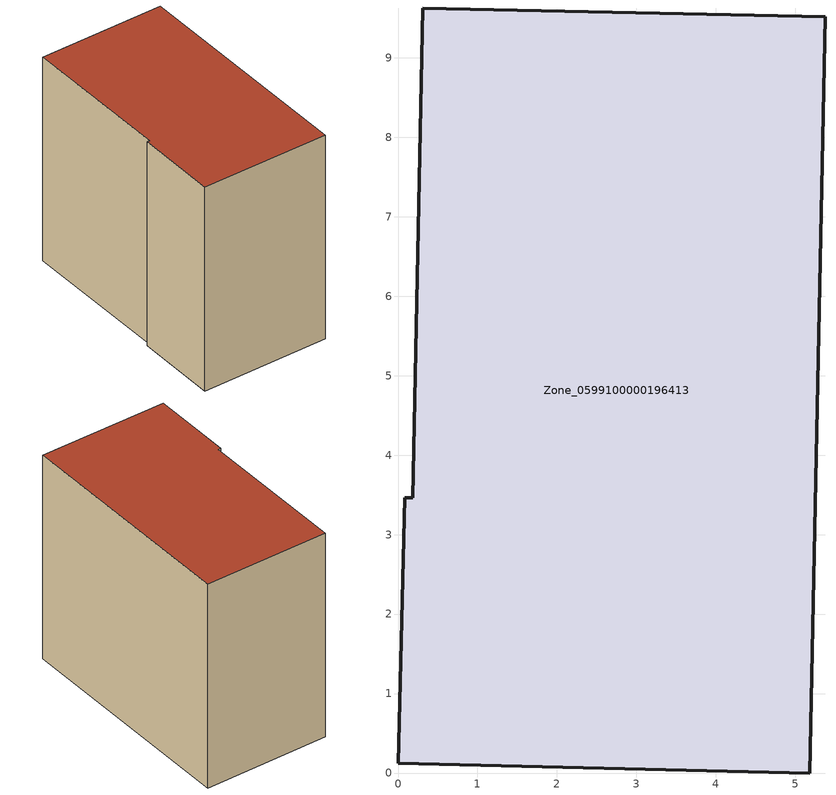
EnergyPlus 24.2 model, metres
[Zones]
Zone_0599100000196413
 floor ground (C_G): 0.31,9.63 5.38,9.52 5.18,0 0,0.12 0.09,3.46 0.19,3.46 z0
 wall outside (C_F): 5.18,0 5.38,9.52 0.31,9.63 0.19,3.46 0.09,3.46 0,0.12 5.18,0 z0:8.64
 roof outside (C_R): 5.38,9.52 0.31,9.63 0.19,3.46 0.09,3.46 0,0.12 5.18,0 z8.64
[BUILDING]
Pand.0599100000196413: North Axis=0; Terrain=City; Loads Convergence Tolerance Value=0.04; Temperature Convergence Tolerance Value=0.4; Solar Distribution=FullExterior; Maximum Number of Warmup Days=25; Minimum Number of Warmup Days=1
[Site:Location]
Rotterdam.The.Hague.AP_ZH_NLD Design_Conditions: Latitude=51.96; Longitude=4.45; Time Zone=1; Elevation=-4.5
[SITE:GROUNDTEMPERATURE:BUILDINGSURFACE]
18, 18, 18, 18, 18, 18, 18, 18, 18, 18, 18, 18
[MATERIAL] Thermal Absorptance=0.9; Solar Absorptance=0.7; Visible Absorptance=0.7
Name | Roughness | Thickness | Conductivity | Density | Specific Heat
G.TC.1975-1991 | MediumSmooth | 0.15 | 0.288461 | 540 | 1210
F.TC.1975-1991 | Rough | 0.3 | 0.230769 | 1920 | 840
R.TC.1975-1991 | MediumRough | 0.2 | 0.153846 | 1500 | 1000
[CONSTRUCTION]
C_G: G.TC.1975-1991
C_F: F.TC.1975-1991
C_R: R.TC.1975-1991
[ZONE]
Zone_0599100000196413: Type=1; Multiplier=1; Ceiling Height=Autocalculate; Volume=Autocalculate; Floor Area=autocalculate; Part of Total Floor Area=Yes
[ZONEINFILTRATION:DESIGNFLOWRATE]
Infil_Zone_0599100000196413: Zone or ZoneList or Space or SpaceList=Zone_0599100000196413; Schedule=AlwaysOn; Design Flow Rate Calculation Method=Flow/Area; Flow Rate per Floor Area=0.003; Constant Term Coefficient=1; Temperature Term Coefficient=0; Velocity Term Coefficient=0; Velocity Squared Term Coefficient=0
[HVACTEMPLATE:ZONE:IDEALLOADSAIRSYSTEM]
Zone_0599100000196413: Maximum Heating Supply Air Temperature=50; Minimum Cooling Supply Air Temperature=13; Maximum Heating Supply Air Humidity Ratio=0.0156; Minimum Cooling Supply Air Humidity Ratio=0.0077; Heating Limit=NoLimit; Cooling Limit=NoLimit; Dehumidification Control Type=ConstantSensibleHeatRatio; Cooling Sensible Heat Ratio=0.7; Dehumidification Setpoint=60; Humidification Control Type=None; Humidification Setpoint=30; Outdoor Air Method=None; Outdoor Air Flow Rate per Person=0.00944; Outdoor Air Flow Rate per Zone Floor Area=0; Outdoor Air Flow Rate per Zone=0; Demand Controlled Ventilation Type=None; Outdoor Air Economizer Type=NoEconomizer; Heat Recovery Type=None; Sensible Heat Recovery Effectiveness=0.7; Latent Heat Recovery Effectiveness=0.65
[ZONECONTROL:THERMOSTAT]
ThermostatControl_Zone_0599100000196413: Zone or ZoneList=Zone_0599100000196413; Control Type Schedule=DualSetpointControlType; Control 1=Thermostat_Zone_0599100000196413; Temperature Difference Between Cutout And Setpoint=0
[THERMOSTATSETPOINT:DUALSETPOINT]
Thermostat_Zone_0599100000196413: Heating Setpoint Temperature Schedule=HeatingSetpoint_Zone_0599100000196413; Cooling Setpoint Temperature Schedule=CoolingSetpoint_Zone_0599100000196413
[SCHEDULE:COMPACT]
HeatingSetpoint_Zone_0599100000196413: Through: 12/31, For: AllDays, Until: 24:00, 21
CoolingSetpoint_Zone_0599100000196413: Through: 12/31, For: AllDays, Until: 24:00, 24
DualSetpointControlType: Through: 12/31, For: AllDays, Until: 24:00, 4
AlwaysOn: Through: 12/31, For: AllDays, Until: 24:00, 1
